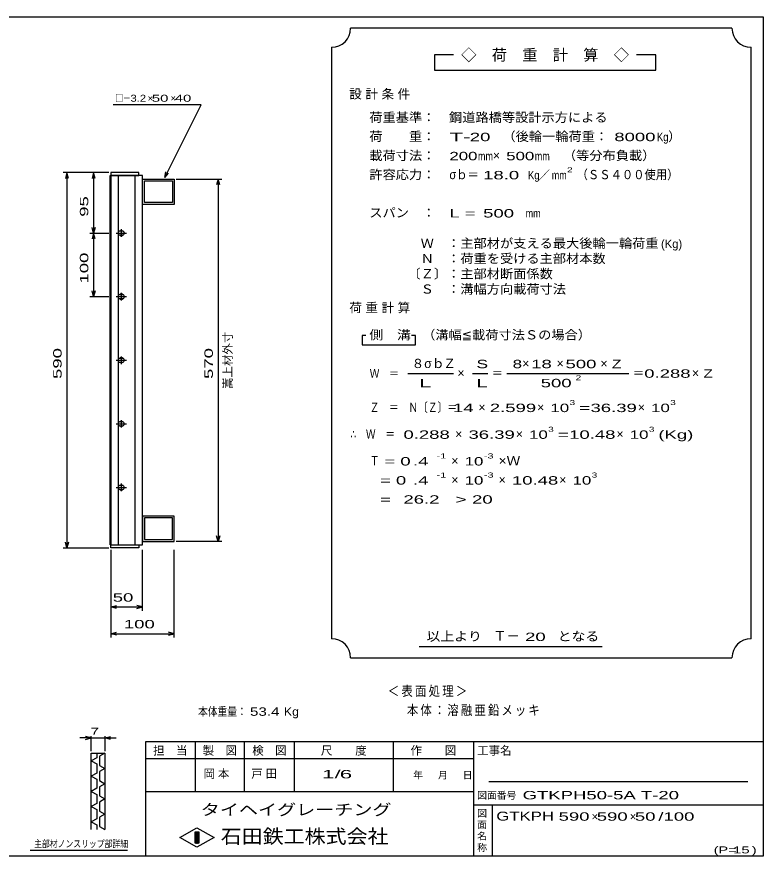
# Model space of a CAD drawing. Units: millimetres, scale not verified. Extents: x -1092 to 1039, y -770 to 632.
# Drawn here: x -136 to 1039, y -688 to 632 of the extents above; entities that cross this region are included whole.
import ezdxf
from ezdxf.enums import TextEntityAlignment as Align

# ---------------------------------------------------------------- set-up
doc = ezdxf.new("R2010")
doc.units = ezdxf.units.MM
doc.header["$LTSCALE"] = 6
for name, color, linetype, lineweight in [('0_2', 150, 'Continuous', 25), ('16', 3, 'Continuous', 25), ('22', 4, 'Continuous', 25), ('24', 2, 'Continuous', 25), ('32', 4, 'Continuous', 25)]:
    doc.layers.add(name, color=color, linetype=linetype, lineweight=lineweight)
doc.styles.add('ベクトル', font='')
doc.styles.get('ベクトル').set_extended_font_data('ベクトル')

msp = doc.modelspace()

# ---------------------------------------------------------------- linework, layer by layer
at = {"layer": '0_2'}
for p, q in [((-1037.4, 632.1), (1038.6, 632.1)), ((1038.6, 632.1), (1038.6, -687.9)), ((1038.6, -507.9), (66.6, -507.9)), ((66.6, -507.9), (66.6, -687.9)), ((144.6, -507.9), (144.6, -585.9)), ((222.6, -585.9), (222.6, -507.9)), ((300.6, -507.9), (300.6, -585.9)), ((456.6, -585.9), (456.6, -507.9)), ((582.6, -507.9), (582.6, -687.9)), ((582.6, -534.9), (66.6, -534.9)), ((1014.6, -570.9), (606.6, -570.9)), ((66.6, -585.9), (582.6, -585.9)), ((582.6, -606.9), (1038.6, -606.9)), ((612.6, -687.9), (612.6, -606.9)), ((120.6, -658.5), (147.6, -643.5)), ((147.6, -643.5), (174.6, -658.5)), ((147.6, -673.5), (120.6, -658.5)), ((144.6, -649.5), (150.6, -649.5)), ((144.6, -667.5), (144.6, -649.5)), ((144.6, -649.5), (145.8, -649.5)), ((145.8, -649.5), (145.8, -667.5)), ((147, -667.5), (147, -649.5)), ((147, -649.5), (148.2, -649.5)), ((174.6, -658.5), (147.6, -673.5)), ((148.2, -649.5), (148.2, -667.5)), ((149.4, -667.5), (149.4, -649.5)), ((149.4, -649.5), (150.6, -649.5)), ((150.6, -649.5), (150.6, -667.5)), ((150.6, -649.5), (150.6, -667.5)), ((150.6, -667.5), (144.6, -667.5)), ((145.8, -667.5), (147, -667.5)), ((148.2, -667.5), (149.4, -667.5)), ((1038.6, -687.9), (-1037.4, -687.9))]:
    msp.add_line(p, q, dxfattribs=at)
at = {"layer": '16'}
for p, q in [((56, 387), (12, 387)), ((12, 387), (12, 382.5)), ((56, 382.5), (56, 387)), ((11.3, -198.5), (11.3, 382.5)), ((11.3, 382.5), (12, 382.5)), ((12, 382.5), (56, 382.5)), ((12, 382.5), (12, -198.5)), ((62, 382.5), (12, 382.5)), ((23.5, 382.5), (23.5, -198.5)), ((50.5, -198.5), (50.5, 382.5)), ((62, -198.5), (62, 382.5)), ((62, 337), (62, 377)), ((62, 377), (112, 377)), ((65, 340), (65, 374)), ((65, 374), (109, 374)), ((109, 374), (109, 340)), ((112, 377), (112, 337)), ((112, 337), (62, 337)), ((109, 340), (65, 340)), ((20.5, 292), (36.5, 292)), ((30.5, 295), (26.5, 295)), ((28.5, 298), (28.5, 286)), ((26.5, 289), (30.5, 289)), ((28.5, 198), (28.5, 186)), ((20.5, 192), (36.5, 192)), ((30.5, 195), (26.5, 195)), ((26.5, 189), (30.5, 189)), ((30.5, 95), (26.5, 95)), ((28.5, 98), (28.5, 86)), ((20.5, 92), (36.5, 92)), ((26.5, 89), (30.5, 89)), ((20.5, -8), (36.5, -8)), ((30.5, -5), (26.5, -5)), ((26.5, -11), (30.5, -11)), ((28.5, -2), (28.5, -14)), ((30.5, -105), (26.5, -105)), ((28.5, -102), (28.5, -114)), ((20.5, -108), (36.5, -108)), ((26.5, -111), (30.5, -111)), ((62, -153), (62, -193)), ((112, -153), (62, -153)), ((65, -156), (65, -190)), ((109, -156), (65, -156)), ((109, -190), (109, -156)), ((112, -193), (112, -153)), ((62, -193), (112, -193)), ((65, -190), (109, -190)), ((12, -198.5), (11.3, -198.5)), ((12, -198.5), (56, -198.5)), ((12, -203), (12, -198.5)), ((12, -198.5), (62, -198.5)), ((56, -203), (12, -203)), ((56, -198.5), (56, -203))]:
    msp.add_line(p, q, dxfattribs=at)
for centre, radius, start, end in [((26.5, 292), 3, 90, 270), ((28.5, 292), 4, 46.6, 133.4), ((30.5, 292), 3, 270, 90), ((28.5, 292), 4, 226.6, 313.4), ((26.5, 192), 3, 90, 270), ((28.5, 192), 4, 46.6, 133.4), ((28.5, 192), 4, 226.6, 313.4), ((30.5, 192), 3, 270, 90), ((26.5, 92), 3, 90, 270), ((28.5, 92), 4, 46.6, 133.4), ((30.5, 92), 3, 270, 90), ((28.5, 92), 4, 226.6, 313.4), ((26.5, -8), 3, 90, 270), ((28.5, -8), 4, 46.6, 133.4), ((28.5, -8), 4, 226.6, 313.4), ((30.5, -8), 3, 270, 90), ((26.5, -108), 3, 90, 270), ((28.5, -108), 4, 46.6, 133.4), ((30.5, -108), 3, 270, 90), ((28.5, -108), 4, 226.6, 313.4)]:
    msp.add_arc(centre, radius, start, end, dxfattribs=at)
at = {"layer": '22'}
for p, q in [((154, 493.5), (16, 493.5)), ((97, 379.5), (154, 493.5)), ((9, 387), (-63, 387)), ((-57, 387), (-59.4, 378)), ((-54.6, 378), (-57, 387)), ((-57, 387), (-57, -203)), ((9, 387), (-21, 387)), ((-15, 387), (-17.4, 378)), ((-12.6, 378), (-15, 387)), ((-15, 387), (-15, 292)), ((97, 379.5), (98.8, 388.3)), ((97, 379.5), (103, 386.1)), ((115, 377), (187, 377)), ((181, 377), (178.6, 368)), ((183.4, 368), (181, 377)), ((181, 377), (181, -193)), ((-21, 292), (9, 292)), ((-15, 292), (-17.4, 301)), ((-15, 292), (-17.4, 283)), ((-12.6, 301), (-15, 292)), ((-12.6, 283), (-15, 292)), ((-15, 292), (-15, 192)), ((-15, 192), (-17.4, 201)), ((-12.6, 201), (-15, 192)), ((-21, 192), (9, 192)), ((181, -193), (178.6, -184)), ((183.4, -184), (181, -193)), ((-57, -203), (-59.4, -194)), ((-54.6, -194), (-57, -203)), ((187, -193), (115, -193)), ((-63, -203), (9, -203)), ((12, -206), (12, -302)), ((12, -206), (12, -344)), ((62, -302), (62, -206)), ((112, -344), (112, -206)), ((12, -296), (21, -293.6)), ((21, -298.4), (12, -296)), ((12, -296), (62, -296)), ((62, -296), (53, -293.6)), ((53, -298.4), (62, -296)), ((12, -338), (21, -335.6)), ((21, -340.4), (12, -338)), ((12, -338), (112, -338)), ((112, -338), (103, -335.6)), ((103, -340.4), (112, -338))]:
    msp.add_line(p, q, dxfattribs=at)
at = {"layer": '24', "color": 4}
for p, q in [((989.4, 614.1), (389.4, 614.1)), ((359.4, 584.1), (359.4, -345.9)), ((1019.4, -345.9), (1019.4, 584.1)), ((551.4, 572.1), (521.4, 572.1)), ((521.4, 572.1), (521.4, 548.1)), ((869.4, 572.1), (839.4, 572.1)), ((869.4, 548.1), (869.4, 572.1)), ((521.4, 548.1), (869.4, 548.1)), ((413.4, 131.1), (407.4, 131.1)), ((407.4, 131.1), (407.4, 116.1)), ((491.4, 131.1), (485.4, 131.1)), ((491.4, 116.1), (491.4, 131.1)), ((407.4, 116.1), (491.4, 116.1)), ((479.4, 71.1), (551.4, 71.1)), ((581.4, 71.1), (605.4, 71.1)), ((635.4, 71.1), (827.4, 71.1)), ((497.4, -357.9), (785.4, -357.9)), ((389.4, -375.9), (989.4, -375.9))]:
    msp.add_line(p, q, dxfattribs=at)
for centre, start, end in [((359.4, 614.1), 270, 0), ((1019.4, 614.1), 180, 270), ((359.4, -375.9), 0, 90), ((1019.4, -375.9), 90, 180)]:
    msp.add_arc(centre, 30, start, end, dxfattribs=at)
at = {"layer": '32'}
for p, q in [((-18.6, -501.9), (-27.6, -499.5)), ((-18.6, -522.9), (-18.6, -498.9)), ((2.4, -498.9), (2.4, -522.9)), ((2.4, -501.9), (11.4, -499.5)), ((-18.6, -501.9), (-36.6, -501.9)), ((-27.6, -504.3), (-18.6, -501.9)), ((-18.6, -501.9), (2.4, -501.9)), ((11.4, -504.3), (2.4, -501.9)), ((2.4, -501.9), (20.4, -501.9)), ((-18.6, -525.9), (2.4, -525.9)), ((-18.6, -645.9), (-18.6, -525.9)), ((-10.2, -525.9), (-10.2, -533.1)), ((2.4, -525.9), (-6, -530.7)), ((2.4, -525.9), (2.4, -645.9)), ((-10.2, -533.1), (-18.6, -537.9)), ((-18.6, -537.9), (-10.2, -542.7)), ((-6, -530.7), (-6, -545.1)), ((-10.2, -542.7), (-10.2, -557.1)), ((-6, -545.1), (2.4, -549.9)), ((2.4, -549.9), (-6, -554.7)), ((-10.2, -557.1), (-18.6, -561.9)), ((-18.6, -561.9), (-10.2, -566.7)), ((-10.2, -566.7), (-10.2, -581.1)), ((-6, -554.7), (-6, -569.1)), ((-6, -569.1), (2.4, -573.9)), ((2.4, -573.9), (-6, -578.7)), ((-6, -578.7), (-6, -593.1)), ((-10.2, -581.1), (-18.6, -585.9)), ((-18.6, -585.9), (-10.2, -590.7)), ((-10.2, -590.7), (-10.2, -605.1)), ((-6, -593.1), (2.4, -597.9)), ((-10.2, -605.1), (-18.6, -609.9)), ((2.4, -597.9), (-6, -602.7)), ((-6, -602.7), (-6, -617.1)), ((-18.6, -609.9), (-10.2, -614.7)), ((-10.2, -614.7), (-10.2, -629.1)), ((-6, -617.1), (2.4, -621.9)), ((-10.2, -629.1), (-18.6, -633.9)), ((2.4, -621.9), (-6, -626.7)), ((-6, -626.7), (-6, -641.1)), ((-18.6, -633.9), (-10.2, -638.7)), ((-10.2, -638.7), (-10.2, -645.9)), ((-6, -641.1), (2.4, -645.9)), ((38.4, -678.9), (-114.6, -678.9))]:
    msp.add_line(p, q, dxfattribs=at)

# ---------------------------------------------------------------- texts
at = {"layer": '0_2', "style": 'ベクトル'}
for s, height, p in [('担\u3000当', 13.2, (78.6, -521.7)), ('製\u3000図', 13.2, (156.6, -521.7)), ('検\u3000図', 13.2, (234.6, -521.7)), ('尺\u3000\u3000度', 13.2, (342.6, -521.7)), ('作\u3000\u3000図', 13.2, (483.6, -521.7)), ('工事名', 13.2, (588.6, -521.7)), ('年', 11, (487.8, -560.4)), ('月', 11, (526.8, -560.4)), ('日', 11, (565.8, -560.4)), ('図面番号', 11, (588.6, -592.2)), ('図', 11, (588.6, -620.4)), ('面', 11, (588.6, -638.4)), ('名', 11, (588.6, -656.4)), ('称', 11, (588.6, -674.4))]:
    msp.add_text(s, height=height, dxfattribs=at).set_placement(p, align=Align.MIDDLE_LEFT)
at = {"layer": '0_2', "color": 222, "style": 'ベクトル'}
for s, height, width, p in [('タイヘイグレーチング', 17.6, 1.25, (153.6, -614.7)), ('石田鉄工株式会社', 21.99, 1.1, (185.1, -656.7))]:
    msp.add_text(s, height=height, dxfattribs=dict(at, width=width)).set_placement(p, align=Align.MIDDLE_LEFT)
at = {"layer": '22', "color": 2, "style": 'ベクトル'}
for s, height, width, p in [('□－', 11, 0.8, (19, 504)), ('3.2', 11, 1.2, (43, 504)), (' 50 ', 11, 1.6, (70, 504)), (' 40 ', 11, 1.6, (106, 504)), (' 50 ', 13.2, 1.65, (7, -281)), (' 100 ', 13.2, 1.65, (24.5, -323)), ('本体重量：', 13.2, 0.85, (149.4, -460.5)), (' 53.4', 13.2, 1.35, (224.4, -460.5)), ('Kg', 13.2, 1.1, (284.4, -460.5)), ('1/', 13.2, 2, (344.4, -558.9)), (' 6 ', 13.2, 2, (362.4, -558.9)), ('GTKPH50-5A T-20     ', 13.2, 1.65, (660, -591.9)), ('GTKPH', 14.08, 1.4, (618.6, -624.9)), (' 590 ', 13.2, 1.65, (708.6, -625.5)), (' 590 ', 13.2, 1.65, (768.6, -625.5)), (' 50 ', 13.2, 1.65, (828.6, -625.5)), ('/', 13.2, 1.65, (873.6, -625.5)), (' 100 ', 13.2, 1.65, (873.6, -625.5)), ('(P=', 11, 1.55, (960.6, -678)), (' 15 ', 11, 1.6, (984.6, -678)), (')', 11, 1.6, (1020.6, -678))]:
    msp.add_text(s, height=height, dxfattribs=dict(at, width=width)).set_placement(p, align=Align.MIDDLE_LEFT)
for height, p in [(11, (70, 504)), (11, (106, 504)), (13.2, (768.6, -625.5)), (13.2, (828.6, -625.5))]:
    msp.add_text('×', height=height, dxfattribs=at).set_placement(p, align=Align.MIDDLE_LEFT)
at = {"layer": '22', "color": 2, "style": 'ベクトル', "width": 1.65}
for s, p in [(' 95 ', (-30, 309.5)), (' 100 ', (-30, 204.5)), (' 590 ', (-72, 54.5)), (' 570', (166, 54.5))]:
    msp.add_text(s, height=13.2, rotation=90, dxfattribs=at).set_placement(p, align=Align.MIDDLE_LEFT)
at = {"layer": '22', "color": 2, "style": 'ベクトル'}
msp.add_text('嵩上材外寸', height=13.2, rotation=90, dxfattribs=at).set_placement((196, 47), align=Align.MIDDLE_LEFT)
at = {"layer": '22', "color": 2, "attachment_point": 4, "style": 'ベクトル'}
for s, insert, char_height in [('\\T1.2;\\W0.85;＜表面処理＞', (447.9, -429), 15.4), ('\\T1.19;\\W0.85;本体：溶融亜鉛メッキ', (477.9, -459), 15.4), ('\\T1.25;岡本\u3000', (158.1, -558.9), 13.2), ('\\T1.25;戸田\u3000', (233.1, -558.9), 13.2)]:
    msp.add_mtext(s, dxfattribs=dict(at, insert=insert, char_height=char_height))
at = {"layer": '24', "style": 'ベクトル'}
for s, height, p in [('◇\u3000荷\u3000重\u3000計\u3000算\u3000◇', 17.6, (563.4, 572.1)), ('）', 14.5, (889.2, 444)), ('×', 14.5, (613.2, 414)), ('／', 13.2, (684.9, 383.1)), ('(Kg)', 13.2, (877.8, 275.1)), ('８', 14.5, (485.4, 87)), ('σｂ', 14.52, (505.2, 87)), ('Ｚ', 14.5, (535.2, 87)), ('×', 14.5, (659.4, 87)), ('×', 14.5, (713.4, 87)), ('×', 14.5, (782.4, 87)), ('×', 14.5, (557.4, 72)), ('×', 14.5, (926.4, 72)), ('×', 14.5, (590.4, 18)), ('×', 14.5, (682.8, 18)), ('×', 14.5, (841.2, 18)), ('×', 14.5, (553.8, -24)), ('×', 14.5, (649.2, -24)), ('×', 14.5, (807.6, -24)), ('×', 14.5, (547.8, -66)), ('×', 14.5, (547.8, -96)), ('×', 14.5, (622.2, -96)), ('×', 14.5, (717.6, -96)), ('Ｔ－', 15.4, (613.8, -341.4))]:
    msp.add_text(s, height=height, dxfattribs=at).set_placement(p, align=Align.MIDDLE_LEFT)
for s, height, width, p in [('荷重基準：\u3000', 14.52, 1.05, (418.8, 474)), ('鋼道路橋等設計示方による', 14.52, 1.05, (544.2, 474)), ('荷\u3000\u3000重：\u3000', 14.52, 1.05, (418.8, 444)), ('T-', 13.2, 2, (544.8, 443.1)), (' 20 ', 13.2, 1.65, (568.8, 443.1)), ('（後輪一輪荷重：', 14.52, 1.05, (628.2, 444)), (' 8000', 13.2, 1.65, (796.2, 443.1)), ('Kg', 13.2, 0.85, (871.2, 443.1)), ('載荷寸法：\u3000', 14.52, 1.05, (418.8, 414)), ('\u3000（等分布負載）', 14.52, 1.05, (702.6, 414)), ('200', 13.2, 1.5, (544.8, 413.1)), ('mm', 13.2, 0.8, (589.8, 413.1)), ('500', 13.2, 1.5, (634.2, 413.1)), ('mm', 13.2, 0.8, (679.2, 413.1)), ('許容応力：\u3000', 14.52, 1.05, (418.8, 384)), ('σｂ＝', 14.52, 0.9, (544.8, 384)), (' 18.0', 13.2, 1.65, (589.8, 383.1)), ('Kg', 13.2, 0.85, (668.4, 383.1)), ('mm', 13.2, 0.8, (705.9, 383.1)), ('2', 7.92, 1.5, (729.9, 391.5)), ('（ＳＳ４００使用）', 14.52, 0.9, (744.9, 384)), ('スパン\u3000：\u3000', 14.52, 1.05, (418.8, 324)), ('L =', 13.2, 1.65, (544.8, 323.1)), (' 500 ', 13.2, 1.65, (589.8, 323.1)), ('mm', 13.2, 0.8, (664.8, 323.1)), ('\u3000Ｗ\u3000：主部材が支える最大後輪一輪荷重', 14.52, 1.05, (478.8, 276)), ('\u3000Ｎ\u3000：荷重を受ける主部材本数', 14.52, 1.05, (478.8, 252)), ('〔Ｚ〕：主部材断面係数', 14.52, 1.05, (478.8, 228)), ('\u3000Ｓ\u3000：溝幅方向載荷寸法', 14.52, 1.05, (478.8, 204)), ('側\u3000溝', 14.52, 1.1, (418.8, 132)), ('\u3000（溝幅≦載荷寸法Ｓの場合）', 14.52, 1.05, (481.2, 132)), ('S', 13.2, 1.55, (587.4, 86.1)), ('8', 13.2, 1.5, (644.4, 86.1)), (' 18 ', 13.2, 1.65, (665.4, 86.1)), (' 500 ', 13.2, 1.65, (719.4, 86.1)), ('Z', 13.2, 1.4, (800.4, 86.1)), ('Ｗ\u3000＝', 13.2, 0.85, (419.4, 71.1)), ('＝', 14.5, 0.9, (611.4, 72)), ('2', 7.92, 1.5, (743.4, 64.5)), ('＝', 14.5, 0.9, (833.4, 72)), ('0.288', 13.2, 1.65, (851.4, 71.1)), ('Z', 13.2, 1.4, (944.4, 71.1)), ('L', 13.2, 1.8, (587.4, 56.1)), (' 500 ', 13.2, 1.65, (680.4, 56.1)), ('Ｚ\u3000＝\u3000Ｎ〔Ｚ〕＝', 14.52, 0.75, (419.4, 18)), ('3', 7.92, 1.5, (733.8, 25.5)), ('3', 7.92, 1.5, (892.2, 25.5)), (' 14 ', 13.2, 1.65, (542.4, 17.1)), ('2.599', 13.2, 1.65, (608.4, 17.1)), ('10', 13.2, 1.5, (703.8, 17.1)), ('=', 13.2, 1.7, (748.8, 17.1)), ('36.39', 13.2, 1.65, (766.8, 17.1)), ('10', 13.2, 1.5, (862.2, 17.1)), ('3', 7.92, 1.5, (700.2, -16.5)), ('3', 7.92, 1.5, (858.6, -16.5)), ('∴\u3000Ｗ\u3000＝', 14.52, 0.75, (389.4, -24)), (' 0.288', 13.2, 1.65, (464.4, -24.9)), ('36.39', 13.2, 1.65, (574.8, -24.9)), ('10', 13.2, 1.5, (670.2, -24.9)), ('=', 13.2, 1.7, (715.2, -24.9)), ('10.48', 13.2, 1.65, (733.2, -24.9)), ('10', 13.2, 1.5, (828.6, -24.9)), ('(Kg)', 13.2, 1.65, (873.6, -24.9)), ('Ｔ', 14.5, 0.75, (419.4, -66)), (' = 0', 13.2, 1.65, (434.4, -66.9)), (' .4 ', 13.2, 1.65, (479.4, -66.9)), ('-1', 7.92, 1.65, (524.4, -58.5)), ('10', 13.2, 1.5, (568.8, -66.9)), ('-3', 7.92, 1.65, (598.8, -58.5)), ('×Ｗ', 14.52, 1.1, (622.2, -66)), ('  = 0', 13.2, 1.65, (419.4, -96.9)), (' .4 ', 13.2, 1.65, (479.4, -96.9)), ('-1', 7.92, 1.65, (524.4, -88.5)), ('10', 13.2, 1.5, (568.8, -96.9)), ('-3', 7.92, 1.65, (598.8, -88.5)), ('10.48', 13.2, 1.65, (643.2, -96.9)), ('10', 13.2, 1.5, (738.6, -96.9)), ('3', 7.92, 1.5, (768.6, -88.5)), ('  =', 13.2, 1.65, (419.4, -126.9)), (' 26.2', 13.2, 1.65, (464.4, -126.9)), ('>', 13.2, 1.7, (554.4, -126.9)), (' 20 ', 13.2, 1.65, (572.4, -126.9)), ('以上より\u3000', 14.52, 1.1, (508.8, -342)), (' 20 ', 13.2, 1.65, (655.8, -342.9)), ('となる', 14.52, 1.1, (715.2, -342))]:
    msp.add_text(s, height=height, dxfattribs=dict(at, width=width)).set_placement(p, align=Align.MIDDLE_LEFT)
at = {"layer": '24', "attachment_point": 4, "style": 'ベクトル'}
for s, insert, char_height in [('\\T1.28;設計条件', (387.3, 510), 14.52), ('\\T1.28;荷重計算', (387.3, 174), 14.52), ('\\T1.5;\\W2;\\~L\\~', (482.4, 56.1), 13.2)]:
    msp.add_mtext(s, dxfattribs=dict(at, insert=insert, char_height=char_height))
at = {"layer": '32', "color": 2, "style": 'ベクトル'}
for s, width, p in [(' 7 ', 1.6, (-26.1, -491.4)), ('主部材ノンスリップ部詳細', 0.8, (-108.6, -668.4))]:
    msp.add_text(s, height=11, dxfattribs=dict(at, width=width)).set_placement(p, align=Align.MIDDLE_LEFT)

doc.saveas('drawing.dxf')
